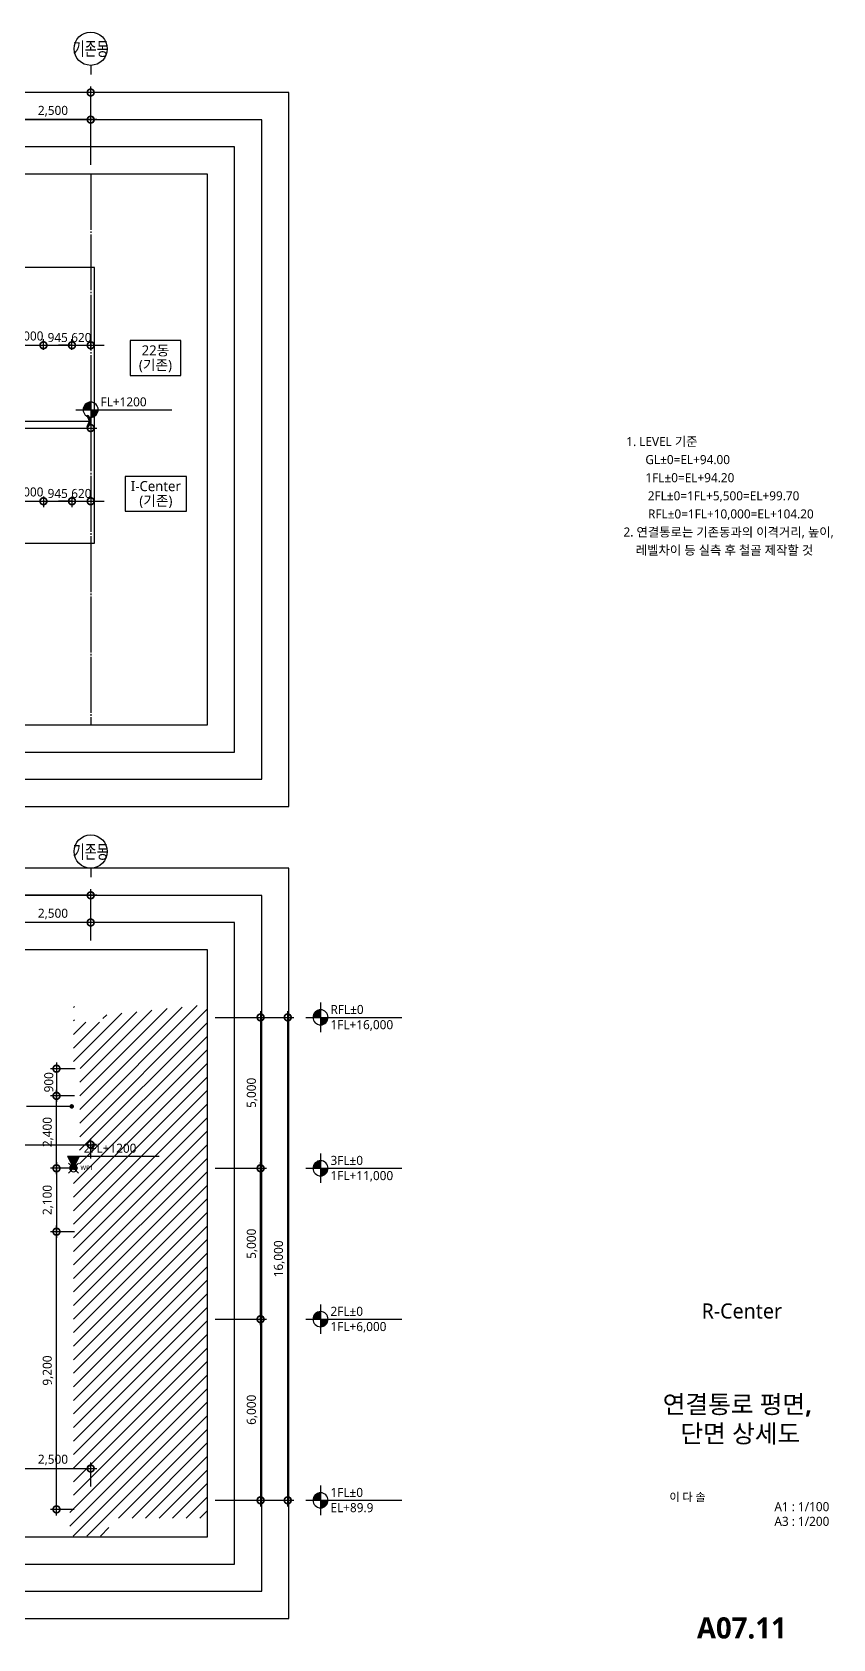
# Model space of a CAD drawing. Header units: millimetres. Extents: x 6017 to 164766, y 2937 to 56167.
# Drawn here: x 54133 to 80666, y 2937 to 56167 of the extents above; entities that cross this region are included whole.
import ezdxf
from ezdxf.enums import TextEntityAlignment as Align

# ---------------------------------------------------------------- set-up
doc = ezdxf.new("R2010")
doc.units = ezdxf.units.MM
doc.header["$LTSCALE"] = 200
doc.linetypes.add('CEN-GAUN', pattern=[32.2, 30, -1, 0.2, -1])
doc.linetypes.add('CEN-YTQD', pattern=[10, 9.25, -0.25, 0.25, -0.25])
doc.layers.get('DEFPOINTS').update_dxf_attribs({"color": 137})
for name, color, linetype in [('3TXT', 3, 'Continuous'), ('CEN', 1, 'CEN-GAUN'), ('DIM', 7, 'Continuous'), ('ELE-6', 6, 'Continuous'), ('HAT', 8, 'Continuous'), ('SYM', 6, 'Continuous'), ('SYM-BUB', 3, 'Continuous'), ('SYM-LEAD', 6, 'Continuous'), ('SYM-LEVEL', 7, 'Continuous'), ('TEXT', 3, 'Continuous'), ('XR-SHEET$0$TITLE', 7, 'Continuous'), ('XR-SHEET$1$SHT', 5, 'Continuous'), ('XR-SHEET$1$TEXT', 3, 'Continuous')]:
    doc.layers.add(name, color=color, linetype=linetype)
doc.styles.add('$0$스타일1', font='malgun.ttf')
doc.styles.get("Standard").update_dxf_attribs({"font": 'malgun.ttf'})
doc.styles.add('XR-SHEET$0$굴림체(옥산)', font='malgun.ttf')
doc.styles.add('맑은고딕B', font='malgunbd.ttf')
doc.styles.add('스타일1', font='malgun.ttf')
doc.styles.add('스타일2', font='malgunbd.ttf')
doc.linetypes.add('WIREMESH2', pattern='A,5,-0.25,["X",Standard,S=1,R=0,X=-0.32,Y=-0.5],-0.25', length=5.5)
doc.dimstyles.new('CJA', dxfattribs={"dimscale": 300, "dimtxt": 2.7, "dimasz": 1, "dimexe": 2, "dimexo": 3, "dimgap": 1, "dimtad": 1, "dimdec": 0, "dimzin": 1, "dimdsep": 46, "dimlunit": 6, "dimtxsty": '$0$스타일1', "dimblk": 'CJDOT', "dimcen": 0.09, "dimdle": 1, "dimclrd": 256, "dimclre": 256, "dimclrt": 3, "dimadec": 0, "dimazin": 0, "dimtfac": 1, "dimtdec": 0, "dimtix": 1, "dimtmove": 2, "dimatfit": 3, "dimldrblk": 'CJDOT', "dimfxl": 1, "dimtolj": 1, "dimtzin": 1, "dimarcsym": 0})
doc.dimstyles.new('DIM-QD 1', dxfattribs={"dimscale": 50, "dimtxt": 3, "dimasz": 1.5, "dimexe": 1, "dimexo": 0, "dimgap": 1, "dimtad": 1, "dimdec": 3, "dimdsep": 46, "dimlunit": 6, "dimtxsty": '스타일1', "dimblk1": 'ARCHTICK', "dimblk2": 'DOT', "dimsah": 1, "dimcen": 0, "dimclrd": 256, "dimclre": 256, "dimclrt": 3, "dimazin": 2, "dimtfac": 1, "dimtdec": 3, "dimtix": 1, "dimtmove": 2, "dimatfit": 3, "dimldrblk": 'DOT', "dimfxl": 1, "dimtolj": 1, "dimtzin": 0, "dimarcsym": 0})

# ---------------------------------------------------------------- blocks, each defined once
blk = doc.blocks.new('XR-SHEET$0$TITLE')
at = {"layer": 'XR-SHEET$0$TITLE', "style": 'XR-SHEET$0$굴림체(옥산)'}
for tag, height, p in [('동명칭', 6, (776.77, -457.26)), ('SCALE-A1', 3, (797.5, -522)), ('SCALE-A3', 3, (797.5, -527)), ('DATA', 3, (797.5, -540))]:
    blk.add_attdef(tag, text='', height=height, dxfattribs=at).set_placement(p, align=Align.MIDDLE)
for tag, height, p in [('TITLE1', 6, (776.5, -479.4)), ('TITLE4', 6, (776.5, -484.39)), ('TITLE2', 6, (776.5, -489)), ('TITLE5', 6, (776.5, -493.99)), ('TITLE3', 6, (776.5, -498.7)), ('NAME-1', 3, (760.16, -517.5)), ('NAME-2', 3, (760.16, -526.5)), ('A0.00', 7, (776.5, -561))]:
    blk.add_attdef(tag, text='', height=height, dxfattribs=at).set_placement(p, align=Align.MIDDLE_CENTER)
blk = doc.blocks.new('_DotSmall')
at = {"color": 0, "linetype": 'ByBlock', "const_width": 0.5}
blk.add_lwpolyline([(-0.0625, 0, 1), (0.0625, 0, 1)], format="xyb", close=True, dxfattribs=at)
blk = doc.blocks.new('*D41')
at = {"layer": 'DEFPOINTS', "color": 0, "transparency": 16777216}
for p in [(59903, 23527), (62603, 23527), (59903, 7527)]:
    blk.add_point(p, dxfattribs=at)
at = {"layer": 'DIM', "color": 7, "lineweight": -2, "transparency": 16777216}
for p, q in [((60203, 23527), (62803, 23527)), ((62603, 7327), (62603, 23727)), ((60203, 7527), (62803, 7527))]:
    blk.add_line(p, q, dxfattribs=at)
at = {"layer": 'DIM', "color": 7, "lineweight": -2, "transparency": 16777216, "xscale": 450, "yscale": 450, "zscale": 450}
for p, rotation in [((62603, 23527), 90), ((62603, 7527), 270)]:
    blk.add_blockref('_DotSmall', p, dxfattribs=dict(at, rotation=rotation))
at = {"layer": 'DIM', "color": 3, "transparency": 16777216, "insert": (62322, 15527), "char_height": 300, "attachment_point": 5, "rotation": 90, "style": '스타일1'}
blk.add_mtext('\\A1;16,000', dxfattribs=at)
blk = doc.blocks.new('CJDOT')
blk.add_line((-2, 0), (2, 0))
at = {"const_width": 0.5}
blk.add_lwpolyline([(-0.25, 0, 1), (0.25, 0, 1)], format="xyb", close=True, dxfattribs=at)
blk = doc.blocks.new('*D42')
at = {"layer": 'DEFPOINTS', "color": 0, "transparency": 16777216}
for p in [(59903, 23527), (59903, 18527), (61703, 18527)]:
    blk.add_point(p, dxfattribs=at)
at = {"layer": 'DIM', "color": 7, "lineweight": -2, "transparency": 16777216}
for p, q in [((60203, 23527), (61903, 23527)), ((61703, 23727), (61703, 18327)), ((60203, 18527), (61903, 18527))]:
    blk.add_line(p, q, dxfattribs=at)
at = {"layer": 'DIM', "color": 7, "lineweight": -2, "transparency": 16777216, "xscale": 450, "yscale": 450, "zscale": 450}
for p, rotation in [((61703, 23527), 90), ((61703, 18527), 270)]:
    blk.add_blockref('_DotSmall', p, dxfattribs=dict(at, rotation=rotation))
at = {"layer": 'DIM', "color": 3, "transparency": 16777216, "insert": (61423, 21027), "char_height": 300, "attachment_point": 5, "rotation": 90, "style": '스타일1'}
blk.add_mtext('\\A1;5,000', dxfattribs=at)
blk = doc.blocks.new('*D43')
at = {"layer": 'DEFPOINTS', "color": 0, "transparency": 16777216}
for p in [(59903, 18527), (61703, 18527), (59903, 13527)]:
    blk.add_point(p, dxfattribs=at)
at = {"layer": 'DIM', "color": 7, "lineweight": -2, "transparency": 16777216}
for p, q in [((61703, 13327), (61703, 18727)), ((60203, 18527), (61903, 18527)), ((60203, 13527), (61903, 13527))]:
    blk.add_line(p, q, dxfattribs=at)
at = {"layer": 'DIM', "color": 7, "lineweight": -2, "transparency": 16777216, "xscale": 450, "yscale": 450, "zscale": 450}
for p, rotation in [((61703, 18527), 90), ((61703, 13527), 270)]:
    blk.add_blockref('_DotSmall', p, dxfattribs=dict(at, rotation=rotation))
at = {"layer": 'DIM', "color": 3, "transparency": 16777216, "insert": (61423, 16027), "char_height": 300, "attachment_point": 5, "rotation": 90, "style": '스타일1'}
blk.add_mtext('\\A1;5,000', dxfattribs=at)
blk = doc.blocks.new('*D44')
at = {"layer": 'DEFPOINTS', "color": 0, "transparency": 16777216}
for p in [(59903, 13527), (59903, 7527), (61703, 7527)]:
    blk.add_point(p, dxfattribs=at)
at = {"layer": 'DIM', "color": 7, "lineweight": -2, "transparency": 16777216}
for p, q in [((60203, 13527), (61903, 13527)), ((61703, 13727), (61703, 7327)), ((60203, 7527), (61903, 7527))]:
    blk.add_line(p, q, dxfattribs=at)
at = {"layer": 'DIM', "color": 7, "lineweight": -2, "transparency": 16777216, "xscale": 450, "yscale": 450, "zscale": 450}
for p, rotation in [((61703, 13527), 90), ((61703, 7527), 270)]:
    blk.add_blockref('_DotSmall', p, dxfattribs=dict(at, rotation=rotation))
at = {"layer": 'DIM', "color": 3, "transparency": 16777216, "insert": (61423, 10527), "char_height": 300, "attachment_point": 5, "rotation": 90, "style": '스타일1'}
blk.add_mtext('\\A1;6,000', dxfattribs=at)
blk = doc.blocks.new('*D25')
at = {"layer": 'DEFPOINTS', "color": 0, "transparency": 16777216}
for p in [(27073, 54167), (27073, 51467), (56073, 51467)]:
    blk.add_point(p, dxfattribs=at)
at = {"layer": 'DIM', "color": 7, "lineweight": -2, "transparency": 16777216}
for p, q in [((27073, 51767), (27073, 54367)), ((56073, 51767), (56073, 54367)), ((56273, 54167), (26873, 54167))]:
    blk.add_line(p, q, dxfattribs=at)
at = {"layer": 'DIM', "color": 7, "lineweight": -2, "transparency": 16777216, "xscale": 450, "yscale": 450, "zscale": 450, "rotation": 180}
blk.add_blockref('_DotSmall', (27073, 54167), dxfattribs=at)
at = {"layer": 'DIM', "color": 7, "lineweight": -2, "transparency": 16777216, "xscale": 450, "yscale": 450, "zscale": 450}
blk.add_blockref('_DotSmall', (56073, 54167), dxfattribs=at)
at = {"layer": 'DIM', "color": 3, "transparency": 16777216, "insert": (41573, 54447), "char_height": 300, "attachment_point": 5, "style": '스타일1'}
blk.add_mtext('\\A1;29,000', dxfattribs=at)
blk = doc.blocks.new('LEVEL1')
at = {"layer": 'SYM-LEVEL'}
h = blk.add_hatch(color=6, dxfattribs=at)
edge = h.paths.add_edge_path()
edge.add_ellipse((4.87, 0), major_axis=(1.77, 1.77), ratio=1, start_angle=405, end_angle=495)
edge.add_line((2.37, 0), (4.87, 0))
edge.add_line((4.87, 0), (4.87, 2.5))
edge = h.paths.add_edge_path()
edge.add_ellipse((4.87, 0), major_axis=(1.77, 1.77), ratio=1, start_angle=225, end_angle=315)
edge.add_line((7.37, 0), (4.87, 0))
edge.add_line((4.87, 0), (4.87, -2.5))
at = {"layer": 'SYM-LEVEL', "color": 6}
for p, q in [((0, 0), (9.74, 0)), ((4.87, 4.87), (4.87, -4.87)), ((9.07, 0), (31.8, 0))]:
    blk.add_line(p, q, dxfattribs=at)
blk.add_ellipse((4.87, 0), major_axis=(1.77, 1.77), ratio=1, start_param=5.497787, end_param=11.780972, dxfattribs=at)
at = {"layer": 'SYM-LEVEL', "color": 3, "style": '스타일1'}
for tag, p in [('1층-바닥마감', (8.16, 1.11)), ('EL-+100', (8.16, -3.93))]:
    blk.add_attdef(tag, p, '', height=3, dxfattribs=at)
blk = doc.blocks.new('NEW_BUB')
at = {"layer": 'SYM-BUB', "color": 6}
blk.add_line((0, 3), (0, 0), dxfattribs=at)
blk.add_circle((0, 8.5), 5.5, dxfattribs=at)
at = {"layer": 'SYM-BUB', "color": 3, "style": '스타일2'}
blk.add_attdef('X', text='', height=4.5, dxfattribs=at).set_placement((0, 8.5), align=Align.MIDDLE)
blk = doc.blocks.new('*D45')
at = {"layer": 'DEFPOINTS', "color": 0, "transparency": 16777216}
for p in [(55947, 18527), (54940, 16427), (55840, 16427)]:
    blk.add_point(p, dxfattribs=at)
at = {"layer": 'DIM', "color": 7, "lineweight": -2, "transparency": 16777216}
for p, q in [((54940, 18727), (54940, 16227)), ((55647, 18527), (54740, 18527)), ((55540, 16427), (54740, 16427))]:
    blk.add_line(p, q, dxfattribs=at)
at = {"layer": 'DIM', "color": 7, "lineweight": -2, "transparency": 16777216, "xscale": 450, "yscale": 450, "zscale": 450}
for p, rotation in [((54940, 18527), 90), ((54940, 16427), 270)]:
    blk.add_blockref('_DotSmall', p, dxfattribs=dict(at, rotation=rotation))
at = {"layer": 'DIM', "color": 3, "transparency": 16777216, "insert": (54659, 17477), "char_height": 300, "attachment_point": 5, "rotation": 90, "style": '스타일1'}
blk.add_mtext('\\A1;2,100', dxfattribs=at)
blk = doc.blocks.new('*D47')
at = {"layer": 'DEFPOINTS', "color": 0, "transparency": 16777216}
for p in [(54940, 16427), (55602, 16427), (55821, 7227)]:
    blk.add_point(p, dxfattribs=at)
at = {"layer": 'DIM', "color": 7, "lineweight": -2, "transparency": 16777216}
for p, q in [((54940, 7027), (54940, 16627)), ((55302, 16427), (54740, 16427)), ((55521, 7227), (54740, 7227))]:
    blk.add_line(p, q, dxfattribs=at)
at = {"layer": 'DIM', "color": 7, "lineweight": -2, "transparency": 16777216, "xscale": 450, "yscale": 450, "zscale": 450}
for p, rotation in [((54940, 16427), 90), ((54940, 7227), 270)]:
    blk.add_blockref('_DotSmall', p, dxfattribs=dict(at, rotation=rotation))
at = {"layer": 'DIM', "color": 3, "transparency": 16777216, "insert": (54660, 11827), "char_height": 300, "attachment_point": 5, "rotation": 90, "style": '스타일1'}
blk.add_mtext('\\A1;9,200', dxfattribs=at)
blk = doc.blocks.new('arrowx')
at = {"layer": 'SYM', "color": 6}
blk.add_lwpolyline([(-0.2, -0.5), (-0.29, -0.46), (-0.11, 0), (-0.29, 0.46), (-0.2, 0.5), (0, 0)], close=True, dxfattribs=at)
for points in [[(-0.2, 0.5), (-0.29, 0.46), (0, 0), (-0.11, 0)], [(0, 0), (-0.11, 0), (-0.2, -0.5), (-0.29, -0.46)]]:
    blk.add_solid(points, dxfattribs=at)
blk = doc.blocks.new('*D29')
at = {"layer": 'DEFPOINTS', "color": 0, "transparency": 16777216}
for p in [(27073, 45082), (56073, 45082), (56073, 43051)]:
    blk.add_point(p, dxfattribs=at)
at = {"layer": 'DIM', "color": 7, "lineweight": -2, "transparency": 16777216}
for p, q in [((27073, 44782), (27073, 42851)), ((56073, 44782), (56073, 42851)), ((26873, 43051), (56273, 43051))]:
    blk.add_line(p, q, dxfattribs=at)
at = {"layer": 'DIM', "color": 7, "lineweight": -2, "transparency": 16777216, "xscale": 450, "yscale": 450, "zscale": 450, "rotation": 180}
blk.add_blockref('_DotSmall', (27073, 43051), dxfattribs=at)
at = {"layer": 'DIM', "color": 7, "lineweight": -2, "transparency": 16777216, "xscale": 450, "yscale": 450, "zscale": 450}
blk.add_blockref('_DotSmall', (56073, 43051), dxfattribs=at)
at = {"layer": 'DIM', "color": 3, "transparency": 16777216, "insert": (41573, 43331), "char_height": 300, "attachment_point": 5, "style": '스타일1'}
blk.add_mtext('\\A1;29,000', dxfattribs=at)
blk = doc.blocks.new('*D50')
at = {"layer": 'DEFPOINTS', "color": 0, "transparency": 16777216}
for p in [(53573, 26670), (53573, 25770), (56073, 25770)]:
    blk.add_point(p, dxfattribs=at)
at = {"layer": 'DIM', "color": 7, "lineweight": -2, "transparency": 16777216}
for p, q in [((56273, 26670), (53373, 26670)), ((53573, 26070), (53573, 26870)), ((56073, 26070), (56073, 26870))]:
    blk.add_line(p, q, dxfattribs=at)
at = {"layer": 'DIM', "color": 7, "lineweight": -2, "transparency": 16777216, "xscale": 450, "yscale": 450, "zscale": 450, "rotation": 180}
blk.add_blockref('_DotSmall', (53573, 26670), dxfattribs=at)
at = {"layer": 'DIM', "color": 7, "lineweight": -2, "transparency": 16777216, "xscale": 450, "yscale": 450, "zscale": 450}
blk.add_blockref('_DotSmall', (56073, 26670), dxfattribs=at)
at = {"layer": 'DIM', "color": 3, "transparency": 16777216, "insert": (54823, 26950), "char_height": 300, "attachment_point": 5, "style": '스타일1'}
blk.add_mtext('\\A1;2,500', dxfattribs=at)
blk = doc.blocks.new('*D51')
at = {"layer": 'DEFPOINTS', "color": 0, "transparency": 16777216}
for p in [(56073, 19309), (27073, 18549), (56073, 18549)]:
    blk.add_point(p, dxfattribs=at)
at = {"layer": 'DIM', "color": 7, "lineweight": -2, "transparency": 16777216}
for p, q in [((26873, 19309), (56273, 19309)), ((27073, 18849), (27073, 19509)), ((56073, 18849), (56073, 19509))]:
    blk.add_line(p, q, dxfattribs=at)
at = {"layer": 'DIM', "color": 7, "lineweight": -2, "transparency": 16777216, "xscale": 450, "yscale": 450, "zscale": 450, "rotation": 180}
blk.add_blockref('_DotSmall', (27073, 19309), dxfattribs=at)
at = {"layer": 'DIM', "color": 7, "lineweight": -2, "transparency": 16777216, "xscale": 450, "yscale": 450, "zscale": 450}
blk.add_blockref('_DotSmall', (56073, 19309), dxfattribs=at)
at = {"layer": 'DIM', "color": 3, "transparency": 16777216, "insert": (41573, 19589), "char_height": 300, "attachment_point": 5, "style": '스타일1'}
blk.add_mtext('\\A1;29,000', dxfattribs=at)
blk = doc.blocks.new('*D52')
at = {"layer": 'DEFPOINTS', "color": 0, "transparency": 16777216}
for p in [(27073, 27570), (27073, 25770), (56073, 25770)]:
    blk.add_point(p, dxfattribs=at)
at = {"layer": 'DIM', "color": 7, "lineweight": -2, "transparency": 16777216}
for p, q in [((27073, 26070), (27073, 27770)), ((56073, 26070), (56073, 27770)), ((56273, 27570), (26873, 27570))]:
    blk.add_line(p, q, dxfattribs=at)
at = {"layer": 'DIM', "color": 7, "lineweight": -2, "transparency": 16777216, "xscale": 450, "yscale": 450, "zscale": 450, "rotation": 180}
blk.add_blockref('_DotSmall', (27073, 27570), dxfattribs=at)
at = {"layer": 'DIM', "color": 7, "lineweight": -2, "transparency": 16777216, "xscale": 450, "yscale": 450, "zscale": 450}
blk.add_blockref('_DotSmall', (56073, 27570), dxfattribs=at)
at = {"layer": 'DIM', "color": 3, "transparency": 16777216, "insert": (41573, 27850), "char_height": 300, "attachment_point": 5, "style": '스타일1'}
blk.add_mtext('\\A1;29,000', dxfattribs=at)
blk = doc.blocks.new('*D20')
at = {"layer": 'DEFPOINTS', "color": 0, "transparency": 16777216}
for p in [(53573, 53267), (53573, 51467), (56073, 51467)]:
    blk.add_point(p, dxfattribs=at)
at = {"layer": 'DIM', "color": 7, "lineweight": -2, "transparency": 16777216}
for p, q in [((56273, 53267), (53373, 53267)), ((53573, 51767), (53573, 53467)), ((56073, 51767), (56073, 53467))]:
    blk.add_line(p, q, dxfattribs=at)
at = {"layer": 'DIM', "color": 7, "lineweight": -2, "transparency": 16777216, "xscale": 450, "yscale": 450, "zscale": 450, "rotation": 180}
blk.add_blockref('_DotSmall', (53573, 53267), dxfattribs=at)
at = {"layer": 'DIM', "color": 7, "lineweight": -2, "transparency": 16777216, "xscale": 450, "yscale": 450, "zscale": 450}
blk.add_blockref('_DotSmall', (56073, 53267), dxfattribs=at)
at = {"layer": 'DIM', "color": 3, "transparency": 16777216, "insert": (54823, 53547), "char_height": 300, "attachment_point": 5, "style": '스타일1'}
blk.add_mtext('\\A1;2,500', dxfattribs=at)
blk = doc.blocks.new('*D27')
at = {"layer": 'DEFPOINTS', "color": 0, "transparency": 16777216}
for p in [(54940, 20927), (55840, 20927), (55947, 18527)]:
    blk.add_point(p, dxfattribs=at)
at = {"layer": 'DIM', "color": 7, "lineweight": -2, "transparency": 16777216}
for p, q in [((55540, 20927), (54740, 20927)), ((54940, 18327), (54940, 21127)), ((55647, 18527), (54740, 18527))]:
    blk.add_line(p, q, dxfattribs=at)
at = {"layer": 'DIM', "color": 7, "lineweight": -2, "transparency": 16777216, "xscale": 450, "yscale": 450, "zscale": 450}
for p, rotation in [((54940, 20927), 90), ((54940, 18527), 270)]:
    blk.add_blockref('_DotSmall', p, dxfattribs=dict(at, rotation=rotation))
at = {"layer": 'DIM', "color": 3, "transparency": 16777216, "insert": (54660, 19727), "char_height": 300, "attachment_point": 5, "rotation": 90, "style": '스타일1'}
blk.add_mtext('\\A1;2,400', dxfattribs=at)
blk = doc.blocks.new('LEVEL2')
at = {"layer": 'SYM-LEVEL'}
blk.add_hatch(color=6, dxfattribs=at).paths.add_polyline_path([(2, 4), (-2, 4), (0, 0)])
at = {"layer": 'SYM-LEVEL', "color": 6}
for p, q in [((-2, 4), (6.35, 4)), ((-2, 4), (0, 0)), ((0, 0), (2, 4)), ((5.68, 4), (28.41, 4))]:
    blk.add_line(p, q, dxfattribs=at)
at = {"layer": 'SYM-LEVEL', "color": 3, "style": '스타일1'}
for tag, p in [('1층-바닥마감', (3.37, 5.11)), ('EL-+100', (3.37, 0.07))]:
    blk.add_attdef(tag, p, '', height=3, dxfattribs=at)
blk = doc.blocks.new('*D19')
at = {"layer": 'DEFPOINTS', "color": 0, "transparency": 16777216}
for p in [(55864, 21827), (54940, 20927), (55840, 20927)]:
    blk.add_point(p, dxfattribs=at)
at = {"layer": 'DIM', "color": 7, "lineweight": -2, "transparency": 16777216}
for p, q in [((55564, 21827), (54740, 21827)), ((54940, 22027), (54940, 20727)), ((55540, 20927), (54740, 20927))]:
    blk.add_line(p, q, dxfattribs=at)
at = {"layer": 'DIM', "color": 7, "lineweight": -2, "transparency": 16777216, "xscale": 450, "yscale": 450, "zscale": 450}
for p, rotation in [((54940, 21827), 90), ((54940, 20927), 270)]:
    blk.add_blockref('_DotSmall', p, dxfattribs=dict(at, rotation=rotation))
at = {"layer": 'DIM', "color": 3, "transparency": 16777216, "insert": (54685, 21377), "char_height": 300, "attachment_point": 5, "rotation": 90, "style": '스타일1'}
blk.add_mtext('\\A1;900', dxfattribs=at)
blk = doc.blocks.new('wp')
at = {"layer": 'SYM'}
h = blk.add_hatch(color=6, dxfattribs=at)
edge = h.paths.add_edge_path()
edge.add_ellipse((0, 0), major_axis=(0, 2.5), ratio=1, start_angle=405, end_angle=495)
edge.add_line((-1.8, -1.8), (0, 0))
edge.add_line((0, 0), (-1.8, 1.8))
edge = h.paths.add_edge_path()
edge.add_ellipse((0, 0), major_axis=(0, 2.5), ratio=1, start_angle=225, end_angle=315)
edge.add_line((1.8, 1.8), (0, 0))
edge.add_line((0, 0), (1.8, -1.8))
at = {"layer": 'SYM', "color": 6}
for p, q in [((-3.4, 3.4), (3.4, -3.4)), ((-3.4, -3.4), (3.4, 3.4))]:
    blk.add_line(p, q, dxfattribs=at)
blk.add_ellipse((0, 0), major_axis=(0, 2.5), ratio=1, start_param=5.497787, end_param=11.780972, dxfattribs=at)
blk = doc.blocks.new('*D143')
at = {"layer": 'DEFPOINTS', "color": 0, "transparency": 16777216}
for p in [(56073, 8581), (53573, 7681), (56073, 7681)]:
    blk.add_point(p, dxfattribs=at)
at = {"layer": 'DIM', "color": 7, "lineweight": -2, "transparency": 16777216}
for p, q in [((53373, 8581), (56273, 8581)), ((53573, 7981), (53573, 8781)), ((56073, 7981), (56073, 8781))]:
    blk.add_line(p, q, dxfattribs=at)
at = {"layer": 'DIM', "color": 7, "lineweight": -2, "transparency": 16777216, "xscale": 450, "yscale": 450, "zscale": 450, "rotation": 180}
blk.add_blockref('_DotSmall', (53573, 8581), dxfattribs=at)
at = {"layer": 'DIM', "color": 7, "lineweight": -2, "transparency": 16777216, "xscale": 450, "yscale": 450, "zscale": 450}
blk.add_blockref('_DotSmall', (56073, 8581), dxfattribs=at)
at = {"layer": 'DIM', "color": 3, "transparency": 16777216, "insert": (54823, 8862), "char_height": 300, "attachment_point": 5, "style": '스타일1'}
blk.add_mtext('\\A1;2,500', dxfattribs=at)
blk = doc.blocks.new('_ARCHTICK')
at = {"color": 0, "linetype": 'ByBlock', "const_width": 0.15}
blk.add_lwpolyline([(-0.5, -0.5), (0.5, 0.5)], dxfattribs=at)
blk = doc.blocks.new('_DOT')
at = {"color": 0, "linetype": 'ByBlock'}
blk.add_line((-0.5, 0), (-1, 0), dxfattribs=at)
at = {"color": 0, "linetype": 'ByBlock', "const_width": 0.5}
blk.add_lwpolyline([(-0.25, 0, 1), (0.25, 0, 1)], format="xyb", close=True, dxfattribs=at)
blk = doc.blocks.new('*D173')
at = {"layer": 'DEFPOINTS', "color": 0, "transparency": 16777216}
for p in [(54508, 45793), (53508, 45337), (54508, 45337)]:
    blk.add_point(p, dxfattribs=at)
at = {"layer": 'DIM', "color": 7, "lineweight": -2, "transparency": 16777216}
for p, q in [((53508, 45793), (53058, 45793)), ((53508, 45637), (53508, 45993)), ((53508, 45793), (54508, 45793)), ((54508, 45637), (54508, 45993)), ((54508, 45793), (54958, 45793))]:
    blk.add_line(p, q, dxfattribs=at)
at = {"layer": 'DIM', "color": 7, "lineweight": -2, "transparency": 16777216, "xscale": 450, "yscale": 450, "zscale": 450}
blk.add_blockref('_DotSmall', (53508, 45793), dxfattribs=at)
at = {"layer": 'DIM', "color": 7, "lineweight": -2, "transparency": 16777216, "xscale": 450, "yscale": 450, "zscale": 450, "rotation": 180}
blk.add_blockref('_DotSmall', (54508, 45793), dxfattribs=at)
at = {"layer": 'DIM', "color": 3, "transparency": 16777216, "insert": (54008, 46074), "char_height": 300, "attachment_point": 5, "style": '스타일1'}
blk.add_mtext('\\A1;1,000', dxfattribs=at)
blk = doc.blocks.new('*D174')
at = {"layer": 'DEFPOINTS', "color": 0, "transparency": 16777216}
for p in [(55453, 45793), (54508, 45337), (55453, 45337)]:
    blk.add_point(p, dxfattribs=at)
at = {"layer": 'DIM', "color": 7, "lineweight": -2, "transparency": 16777216}
for p, q in [((54308, 45793), (55653, 45793)), ((54508, 45637), (54508, 45993)), ((55453, 45637), (55453, 45993))]:
    blk.add_line(p, q, dxfattribs=at)
at = {"layer": 'DIM', "color": 7, "lineweight": -2, "transparency": 16777216, "xscale": 450, "yscale": 450, "zscale": 450, "rotation": 180}
blk.add_blockref('_DotSmall', (54508, 45793), dxfattribs=at)
at = {"layer": 'DIM', "color": 7, "lineweight": -2, "transparency": 16777216, "xscale": 450, "yscale": 450, "zscale": 450}
blk.add_blockref('_DotSmall', (55453, 45793), dxfattribs=at)
at = {"layer": 'DIM', "color": 3, "transparency": 16777216, "insert": (54980, 46048), "char_height": 300, "attachment_point": 5, "style": '스타일1'}
blk.add_mtext('\\A1;945', dxfattribs=at)
blk = doc.blocks.new('*D175')
at = {"layer": 'DEFPOINTS', "color": 0, "transparency": 16777216}
for p in [(56073, 45793), (55453, 45337), (56073, 45337)]:
    blk.add_point(p, dxfattribs=at)
at = {"layer": 'DIM', "color": 7, "lineweight": -2, "transparency": 16777216}
for p, q in [((55453, 45793), (55003, 45793)), ((55453, 45637), (55453, 45993)), ((55453, 45793), (56073, 45793)), ((56073, 45637), (56073, 45993)), ((56073, 45793), (56523, 45793))]:
    blk.add_line(p, q, dxfattribs=at)
at = {"layer": 'DIM', "color": 7, "lineweight": -2, "transparency": 16777216, "xscale": 450, "yscale": 450, "zscale": 450}
blk.add_blockref('_DotSmall', (55453, 45793), dxfattribs=at)
at = {"layer": 'DIM', "color": 7, "lineweight": -2, "transparency": 16777216, "xscale": 450, "yscale": 450, "zscale": 450, "rotation": 180}
blk.add_blockref('_DotSmall', (56073, 45793), dxfattribs=at)
at = {"layer": 'DIM', "color": 3, "transparency": 16777216, "insert": (55763, 46048), "char_height": 300, "attachment_point": 5, "style": '스타일1'}
blk.add_mtext('\\A1;620', dxfattribs=at)
blk = doc.blocks.new('*D202')
at = {"layer": 'DEFPOINTS', "color": 0, "transparency": 16777216}
for p in [(53508, 41082), (54508, 41082), (54508, 40626)]:
    blk.add_point(p, dxfattribs=at)
at = {"layer": 'DIM', "color": 7, "lineweight": -2, "transparency": 16777216}
for p, q in [((53508, 40626), (53058, 40626)), ((53508, 40782), (53508, 40426)), ((53508, 40626), (54508, 40626)), ((54508, 40782), (54508, 40426)), ((54508, 40626), (54958, 40626))]:
    blk.add_line(p, q, dxfattribs=at)
at = {"layer": 'DIM', "color": 7, "lineweight": -2, "transparency": 16777216, "xscale": 450, "yscale": 450, "zscale": 450}
blk.add_blockref('_DotSmall', (53508, 40626), dxfattribs=at)
at = {"layer": 'DIM', "color": 7, "lineweight": -2, "transparency": 16777216, "xscale": 450, "yscale": 450, "zscale": 450, "rotation": 180}
blk.add_blockref('_DotSmall', (54508, 40626), dxfattribs=at)
at = {"layer": 'DIM', "color": 3, "transparency": 16777216, "insert": (54008, 40907), "char_height": 300, "attachment_point": 5, "style": '스타일1'}
blk.add_mtext('\\A1;1,000', dxfattribs=at)
blk = doc.blocks.new('*D203')
at = {"layer": 'DEFPOINTS', "color": 0, "transparency": 16777216}
for p in [(54508, 41082), (55453, 41082), (55453, 40626)]:
    blk.add_point(p, dxfattribs=at)
at = {"layer": 'DIM', "color": 7, "lineweight": -2, "transparency": 16777216}
for p, q in [((54308, 40626), (55653, 40626)), ((54508, 40782), (54508, 40426)), ((55453, 40782), (55453, 40426))]:
    blk.add_line(p, q, dxfattribs=at)
at = {"layer": 'DIM', "color": 7, "lineweight": -2, "transparency": 16777216, "xscale": 450, "yscale": 450, "zscale": 450, "rotation": 180}
blk.add_blockref('_DotSmall', (54508, 40626), dxfattribs=at)
at = {"layer": 'DIM', "color": 7, "lineweight": -2, "transparency": 16777216, "xscale": 450, "yscale": 450, "zscale": 450}
blk.add_blockref('_DotSmall', (55453, 40626), dxfattribs=at)
at = {"layer": 'DIM', "color": 3, "transparency": 16777216, "insert": (54980, 40881), "char_height": 300, "attachment_point": 5, "style": '스타일1'}
blk.add_mtext('\\A1;945', dxfattribs=at)
blk = doc.blocks.new('*D204')
at = {"layer": 'DEFPOINTS', "color": 0, "transparency": 16777216}
for p in [(55453, 41082), (56073, 41082), (56073, 40626)]:
    blk.add_point(p, dxfattribs=at)
at = {"layer": 'DIM', "color": 7, "lineweight": -2, "transparency": 16777216}
for p, q in [((55453, 40626), (55003, 40626)), ((55453, 40782), (55453, 40426)), ((55453, 40626), (56073, 40626)), ((56073, 40782), (56073, 40426)), ((56073, 40626), (56523, 40626))]:
    blk.add_line(p, q, dxfattribs=at)
at = {"layer": 'DIM', "color": 7, "lineweight": -2, "transparency": 16777216, "xscale": 450, "yscale": 450, "zscale": 450}
blk.add_blockref('_DotSmall', (55453, 40626), dxfattribs=at)
at = {"layer": 'DIM', "color": 7, "lineweight": -2, "transparency": 16777216, "xscale": 450, "yscale": 450, "zscale": 450, "rotation": 180}
blk.add_blockref('_DotSmall', (56073, 40626), dxfattribs=at)
at = {"layer": 'DIM', "color": 3, "transparency": 16777216, "insert": (55763, 40881), "char_height": 300, "attachment_point": 5, "style": '스타일1'}
blk.add_mtext('\\A1;620', dxfattribs=at)

msp = doc.modelspace()

# ---------------------------------------------------------------- hatches: boundary and pattern name
at = {"layer": 'HAT'}
h = msp.add_hatch(dxfattribs=at)
h.set_pattern_fill('ANSI31', color=252, scale=100)
h.set_pattern_definition([(45, (-225395.36, -62617.37), (-224.5064, 224.5064), [])])
h.paths.add_polyline_path([(59941.6, 6938.9), (59941.6, 23949.3), (56442, 23599.4), (56442, 23498.9), (56479.6, 23506.4), (56479.6, 23371), (55534.6, 23371), (55534.6, 24024.2), (55502.5, 24024.2), (55502.5, 22027.5), (55722.5, 22027.5), (55702.5, 18527.5), (55518.1, 18527.5), (55502.5, 18444.2), (55502.5, 7524.2), (55379.6, 7524.2), (55379.6, 6338.9), (56678.1, 6338.9), (56678.1, 6938.9)])

# ---------------------------------------------------------------- linework, layer by layer
at = {"layer": 'CEN', "linetype": 'CEN-YTQD'}
msp.add_line((56072.5, 51466.9), (56072.5, 33204), dxfattribs=at)
at = {"layer": 'DEFPOINTS'}
for points in [[(62641.6, 30513.3), (62641.6, 54166.9), (9976, 54166.9), (9976, 30513.3)], [(61741.6, 31413.3), (61741.6, 53266.9), (10876, 53266.9), (10876, 31413.3)], [(60841.6, 32313.3), (60841.6, 52366.9), (11776, 52366.9), (11776, 32313.3)], [(59941.6, 33213.3), (59941.6, 51466.9), (12676, 51466.9), (12676, 33213.3)], [(56196.1, 39237.9), (56196.1, 48364.6), (25856, 48364.6), (25856, 39237.9)], [(62641.6, 3616), (62641.6, 28469.5), (9976, 28469.5), (9976, 3616)], [(61741.6, 4516), (61741.6, 27569.5), (10876, 27569.5), (10876, 4516)], [(60841.6, 5416), (60841.6, 26669.5), (11776, 26669.5), (11776, 5416)], [(59941.6, 6316), (59941.6, 25769.5), (12676, 25769.5), (12676, 6316)]]:
    msp.add_lwpolyline(points, close=True, dxfattribs=at)
at = {"layer": 'ELE-6'}
for points in [[(59063, 45947), (57376.5, 45947), (57376.5, 44791.3), (59063, 44791.3)], [(59250.4, 41450), (57213.9, 41450), (57213.9, 40294.3), (59250.4, 40294.3)]]:
    msp.add_lwpolyline(points, close=True, dxfattribs=at)
at = {"layer": 'SYM'}
msp.add_line((27324.2, 43282.1), (56072.5, 43282.1), dxfattribs=at)

# ---------------------------------------------------------------- block references
at = {"layer": 'SYM', "xscale": 400.000000000334, "yscale": 400.000000000334, "zscale": 400.000000000334}
msp.add_blockref('arrowx', (56072.5, 43282.1), dxfattribs=at)
at = {"layer": 'SYM', "color": 6}
ref = msp.add_blockref('wp', (55502.5, 18531.5), dxfattribs=dict(at, xscale=50.00000000004174, yscale=50.00000000004174, zscale=50.00000000004174))
ref.add_attrib('WP', 'WP1', (55734.7, 18469), dxfattribs={"color": 3, "linetype": 'WIREMESH2', "height": 150, "style": '스타일1'})
at = {"layer": 'SYM-BUB'}
ref = msp.add_blockref('NEW_BUB', (56072.5, 54766.9), dxfattribs=dict(at, xscale=100.0000000000835, yscale=100.0000000000835, zscale=100.0000000000835))
ref.add_attrib('X', '기존동', dxfattribs={"color": 3, "height": 450, "style": '스타일2', "width": 0.7}).set_placement((56072.5, 55616.9), align=Align.MIDDLE)
ref = msp.add_blockref('NEW_BUB', (56072.5, 28169.5), dxfattribs=dict(at, xscale=100.0000000000835, yscale=100.0000000000835, zscale=100.0000000000835))
ref.add_attrib('X', '기존동', dxfattribs={"color": 3, "height": 450, "style": '스타일2', "width": 0.7}).set_placement((56072.5, 29019.5), align=Align.MIDDLE)
at = {"layer": 'SYM-LEVEL'}
ref = msp.add_blockref('LEVEL1', (55585.5, 43657.9), dxfattribs=dict(at, xscale=100.0000000000835, yscale=100.0000000000835, zscale=100.0000000000835))
ref.add_attrib('1층-바닥마감', 'FL+1200', (56401.2, 43768.5), dxfattribs={"color": 3, "height": 300, "style": '스타일1'})
at = {"layer": 'SYM-LEVEL', "xscale": 100, "yscale": 100, "zscale": 100}
for p, values in [((63203.5, 23527.5), {'EL-+100': '1FL+16,000', '1층-바닥마감': 'RFL±0'}), ((63203.5, 18527.5), {'EL-+100': '1FL+11,000', '1층-바닥마감': '3FL±0'}), ((63203.5, 13527.5), {'EL-+100': '1FL+6,000', '1층-바닥마감': '2FL±0'}), ((63203.5, 7527.5), {'EL-+100': 'EL+89.9', '1층-바닥마감': '1FL±0'})]:
    msp.add_blockref('LEVEL1', p, dxfattribs=at).add_auto_attribs(values)
at = {"layer": 'SYM-LEVEL'}
ref = msp.add_blockref('LEVEL2', (55502.5, 18531.5), dxfattribs=dict(at, xscale=100.0000000000835, yscale=100.0000000000835, zscale=100.0000000000835))
ref.add_attrib('1층-바닥마감', '2FL+1200', (55839.6, 19042), dxfattribs={"color": 3, "height": 300, "style": '스타일1'})
at = {"layer": 'TEXT'}
ref = msp.add_blockref('XR-SHEET$0$TITLE', (0, 0), dxfattribs=dict(at, xscale=100, yscale=100, zscale=100))
ref.add_attrib('TITLE2', '연결통로 평면, ', dxfattribs={"layer": 'XR-SHEET$1$SHT', "color": 4, "height": 600, "style": '맑은고딕B'}).set_placement((77600, 10708.6), align=Align.MIDDLE_CENTER)
ref.add_attrib('TITLE3', '단면 상세도', dxfattribs={"layer": 'XR-SHEET$1$SHT', "color": 4, "height": 600, "style": '맑은고딕B'}).set_placement((77600, 9738.2, 1377.1), align=Align.MIDDLE_CENTER)
ref.add_attrib('NAME-1', '이 다 솔', dxfattribs={"layer": 'XR-SHEET$1$TEXT', "color": 3, "height": 270, "style": '스타일1'}).set_placement((75250, 7633.3, 1377.1), align=Align.MIDDLE_LEFT)
ref.add_attrib('SCALE-A1', 'A1 : 1/100', dxfattribs={"layer": 'XR-SHEET$1$SHT', "color": 3, "height": 300, "style": '스타일1'}).set_placement((79639.1, 7317.2), align=Align.MIDDLE_CENTER)
ref.add_attrib('SCALE-A3', 'A3 : 1/200', dxfattribs={"layer": 'XR-SHEET$1$SHT', "color": 3, "height": 300, "style": '스타일1'}).set_placement((79639.1, 6830.8), align=Align.MIDDLE_CENTER)
ref.add_attrib('A0.00', 'A07.11', dxfattribs={"layer": 'XR-SHEET$1$SHT', "color": 4, "height": 700, "style": '맑은고딕B'}).set_placement((77650, 3300), align=Align.MIDDLE_CENTER)

# ---------------------------------------------------------------- texts
at = {"layer": '3TXT', "style": '스타일1'}
for s, p in [('1. LEVEL 기준', (75001.7, 42605.6)), ('   GL±0=EL+94.00', (75702.7, 42005.6)), ('   1FL±0=EL+94.20', (75775.2, 41405.6)), ('   2FL±0=1FL+5,500=EL+99.70', (76892.3, 40805.6)), ('   RFL±0=1FL+10,000=EL+104.20', (77134.5, 40205.6))]:
    msp.add_text(s, height=300, dxfattribs=at).set_placement(p, align=Align.MIDDLE_CENTER)
for s, p in [('2. 연결통로는 기존동과의 이격거리, 높이,', (73728.4, 39605.6)), ('    레벨차이 등 실측 후 철골 제작할 것', (73728.4, 39005.6))]:
    msp.add_text(s, height=300, dxfattribs=at).set_placement(p, align=Align.MIDDLE_LEFT)
at = {"layer": 'TEXT', "style": '스타일1'}
for s, height, p in [('22동', 333.33, (58219.8, 45623.4)), ('(기존)', 333.33, (58219.8, 45138)), ('I-Center', 333.33, (58232.3, 41126.4)), ('(기존)', 333.33, (58232.3, 40641)), ('R-Center', 500, (77650, 13800))]:
    msp.add_text(s, height=height, dxfattribs=at).set_placement(p, align=Align.MIDDLE_CENTER)

# ---------------------------------------------------------------- dimensions: what is measured, and where the dimension line sits
at = {"layer": 'DIM'}
for base, p1, p2, picture, middle in [((27072.5, 54166.9), (56072.5, 51466.9), (27072.5, 51466.9), '*D25', (41572.5, 54447)), ((53572.5, 53266.9), (56072.5, 51466.9), (53572.5, 51466.9), '*D20', (54822.5, 53547)), ((54507.5, 45793.1), (53507.5, 45337.1), (54507.5, 45337.1), '*D173', (54007.5, 46074.1)), ((55452.5, 45793.1), (54507.5, 45337.1), (55452.5, 45337.1), '*D174', (54980, 46048.1)), ((56072.5, 45793.1), (55452.5, 45337.1), (56072.5, 45337.1), '*D175', (55762.5, 46048.1)), ((54507.5, 40625.9), (53507.5, 41081.9), (54507.5, 41081.9), '*D202', (54007.5, 40906.8)), ((55452.5, 40625.9), (54507.5, 41081.9), (55452.5, 41081.9), '*D203', (54980, 40880.9)), ((56072.5, 40625.9), (55452.5, 41081.9), (56072.5, 41081.9), '*D204', (55762.5, 40880.9)), ((27072.5, 27569.5), (56072.5, 25769.5), (27072.5, 25769.5), '*D52', (41572.5, 27849.7)), ((53572.5, 26669.5), (56072.5, 25769.5), (53572.5, 25769.5), '*D50', (54822.5, 26949.7))]:
    dim = msp.add_linear_dim(base=base, p1=p1, p2=p2, dimstyle='CJA', override={"dimscale": 100, "dimtxt": 3, "dimasz": 4.5, "dimtxsty": '스타일1', "dimblk1": 'DotSmall', "dimblk2": 'DotSmall', "dimsah": 1, "dimdle": 2, "dimclrd": 7, "dimclre": 7}, dxfattribs=at)
    dim.commit()
    dim.dimension.update_dxf_attribs({"geometry": picture, "text_midpoint": middle})
for base, p1, p2, angle, picture, middle in [((56072.5, 43051.1), (27072.5, 45082.1), (56072.5, 45082.1), 180, '*D29', (41572.5, 43331.2)), ((62603.5, 23527.5), (59903.5, 7527.5), (59903.5, 23527.5), 270, '*D41', (62322.5, 15527.5)), ((61703.5, 18527.5), (59903.5, 23527.5), (59903.5, 18527.5), 90, '*D42', (61423.3, 21027.5)), ((54940, 20927.5), (55863.9, 21827.5), (55840, 20927.5), 90, '*D19', (54685, 21377.5)), ((54940, 20927.5), (55947.3, 18527.5), (55840, 20927.5), 270, '*D27', (54659.9, 19727.5)), ((56072.5, 19308.6), (27072.5, 18549.5), (56072.5, 18549.5), 180, '*D51', (41572.5, 19588.7)), ((54940, 16427.5), (55947.3, 18527.5), (55840, 16427.5), 90, '*D45', (54659, 17477.5)), ((61703.5, 18527.5), (59903.5, 13527.5), (59903.5, 18527.5), 270, '*D43', (61423.3, 16027.5)), ((54940, 16427.5), (55820.6, 7227.5), (55602.2, 16427.5), 270, '*D47', (54659.9, 11827.5)), ((61703.5, 7527.5), (59903.5, 13527.5), (59903.5, 7527.5), 90, '*D44', (61423.3, 10527.5)), ((56072.5, 8581.4), (53572.5, 7681.4), (56072.5, 7681.4), 180, '*D143', (54822.5, 8861.5))]:
    dim = msp.add_linear_dim(base=base, p1=p1, p2=p2, angle=angle, dimstyle='CJA', override={"dimscale": 100, "dimtxt": 3, "dimasz": 4.5, "dimtxsty": '스타일1', "dimblk1": 'DotSmall', "dimblk2": 'DotSmall', "dimsah": 1, "dimdle": 2, "dimclrd": 7, "dimclre": 7}, dxfattribs=at)
    dim.commit()
    dim.dimension.update_dxf_attribs({"geometry": picture, "text_midpoint": middle})

# ---------------------------------------------------------------- leaders
at = {"layer": 'SYM-LEAD'}
msp.add_leader([(55445.2, 20577.5, 0), (53958.2, 20577.5, 0), (53945.2, 20577.5, 0)], dimstyle='DIM-QD 1', override={"dimscale": 100, "dimasz": 1.5, "dimtad": 0, "dimclrd": 6, "dimldrblk": 'DOT'}, dxfattribs=at)

doc.saveas('drawing.dxf')
